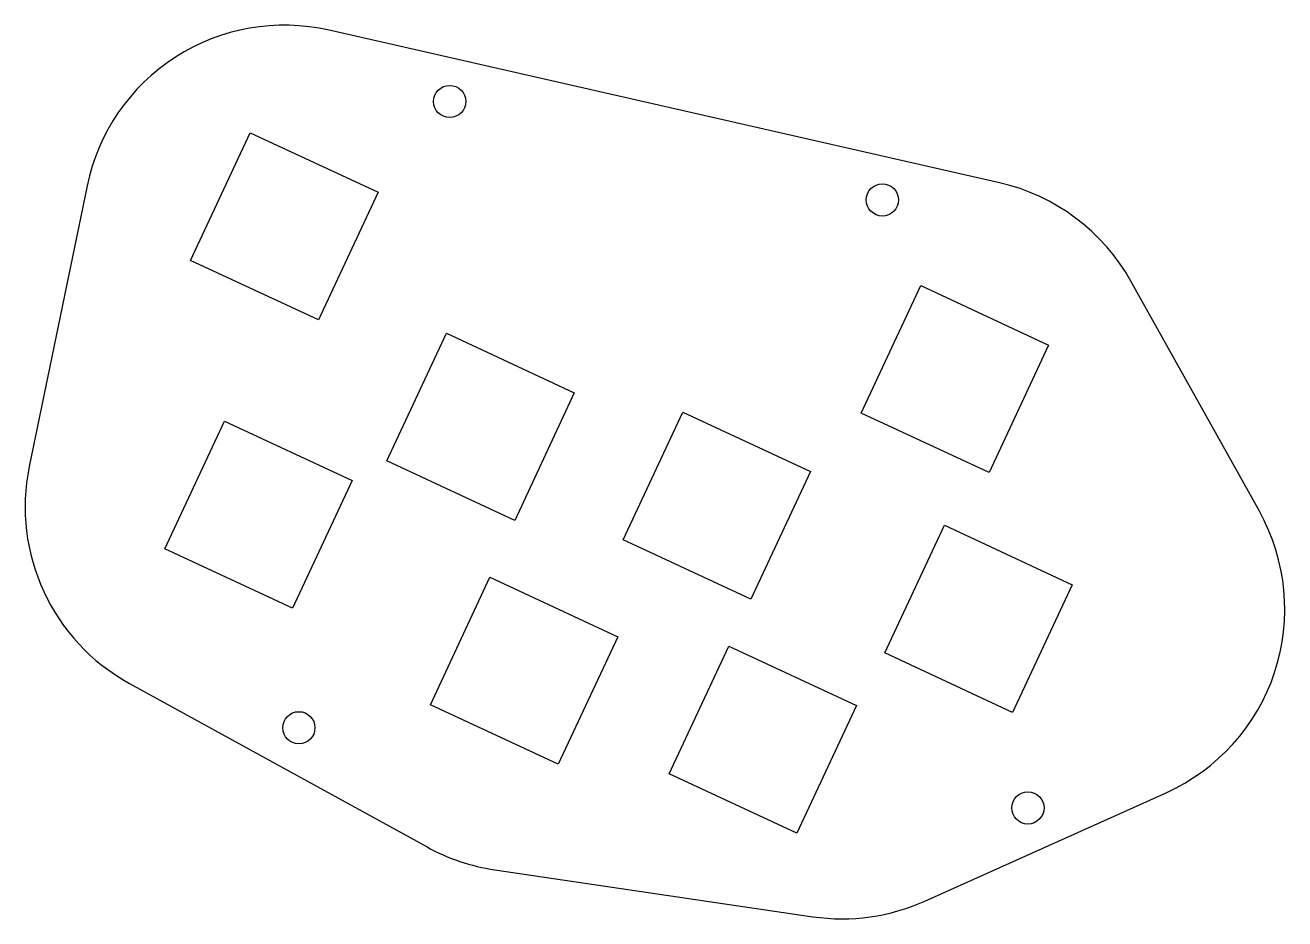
# Model space of a CAD drawing. Header units: millimetres. Extents: x 20 to 145, y -80 to 9.
import ezdxf

# ---------------------------------------------------------------- set-up
doc = ezdxf.new("R2010")
doc.units = ezdxf.units.MM
doc.layers.get('0').update_dxf_attribs({"linetype": 'CONTINUOUS'})

msp = doc.modelspace()

# ---------------------------------------------------------------- linework, layer by layer
msp.add_lwpolyline([(25.78, -7.04), (20.03, -34.96, 0.328831), (29.98, -56.51), (59.54, -72.77, 0.089386), (66.26, -75.04), (97.88, -79.7, 0.143213), (109, -78.15), (132.95, -67.38, 0.439704), (142.22, -39.4), (129.45, -16.51, 0.212606), (116.42, -6.75), (49.81, 8.42, 0.420394)], format="xyb", close=True)
for points in [[(48.75, -20.38), (36.06, -14.46), (41.98, -1.77), (54.67, -7.69)], [(108.59, -16.95), (121.28, -22.87), (115.37, -35.55), (102.68, -29.64)], [(68.25, -40.31), (55.56, -34.39), (61.48, -21.7), (74.17, -27.62)], [(91.72, -48.15), (79.04, -42.23), (84.95, -29.54), (97.64, -35.46)], [(39.41, -30.44), (52.1, -36.35), (46.18, -49.04), (33.5, -43.12)], [(123.62, -46.71), (117.7, -59.4), (105.01, -53.48), (110.93, -40.79)], [(72.56, -64.55), (59.88, -58.64), (65.79, -45.95), (78.48, -51.87)], [(102.21, -58.72), (96.29, -71.41), (83.6, -65.5), (89.52, -52.81)]]:
    msp.add_lwpolyline(points, close=True)
for centre in [(61.79, 1.34), (104.77, -8.45), (46.81, -60.92), (119.23, -68.89)]:
    msp.add_circle(centre, 1.6)

doc.saveas('drawing.dxf')
